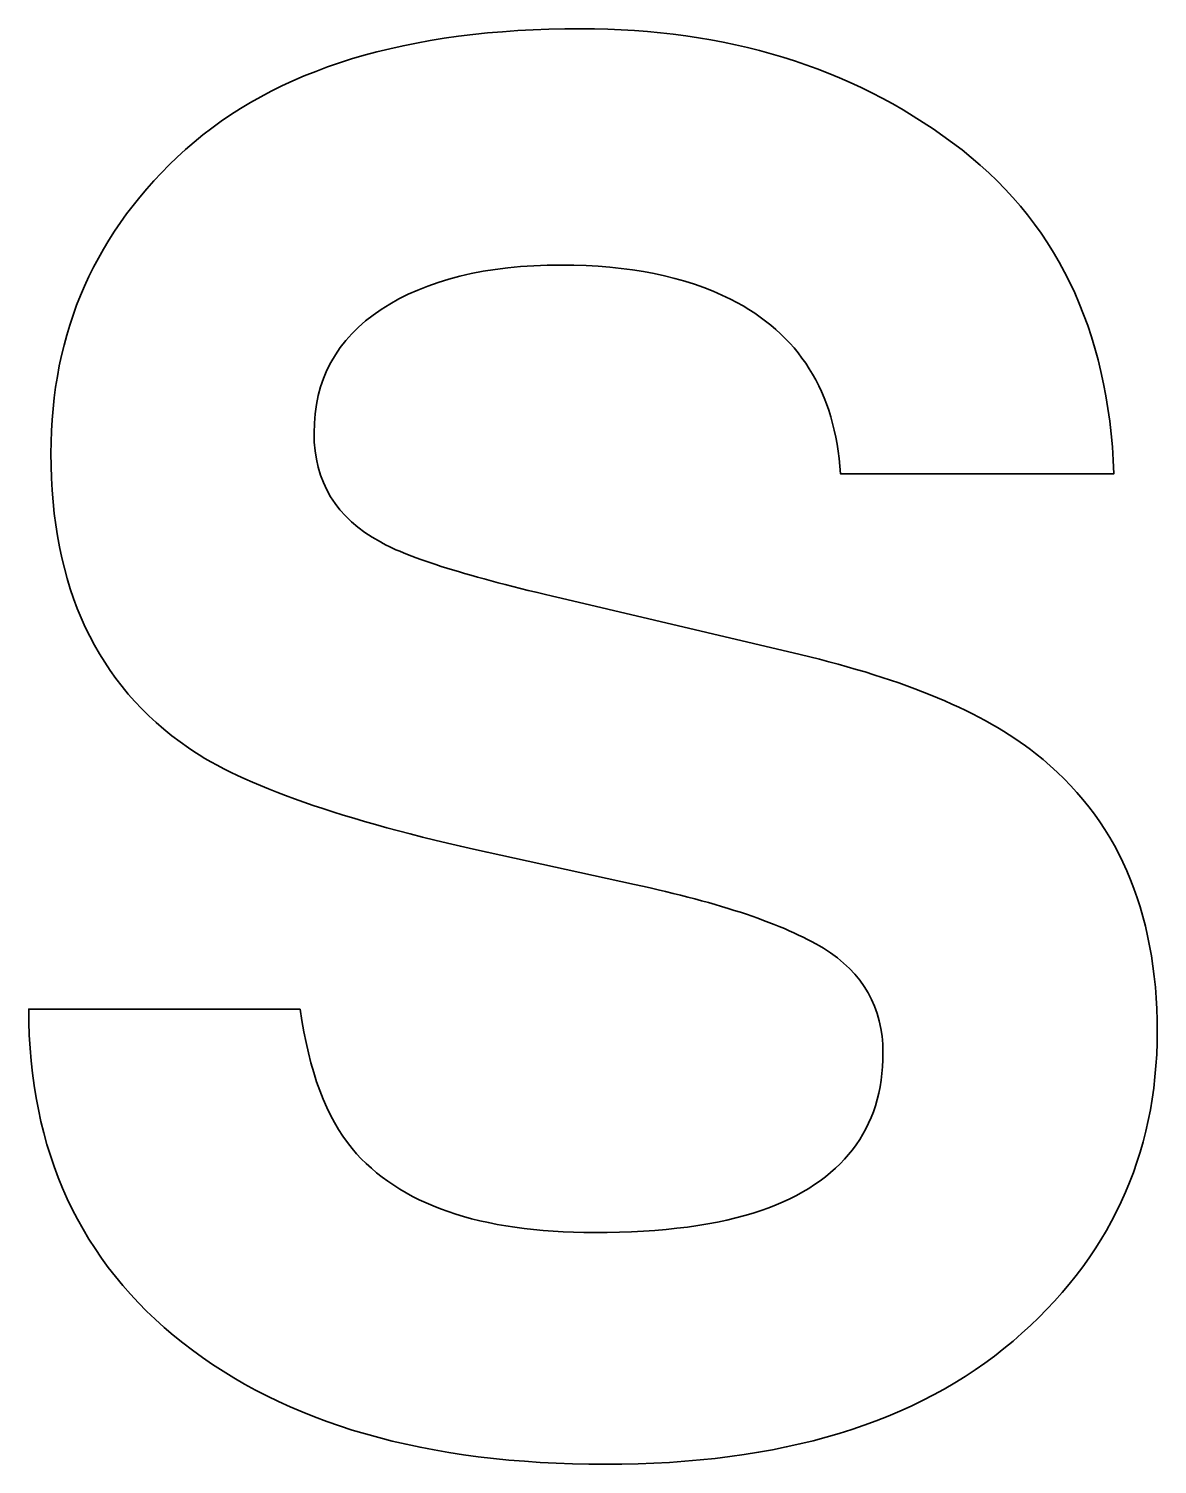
# Model space of a CAD drawing. Header units: inches. Extents: x 0 to 108, y 0 to 137.
import ezdxf

# ---------------------------------------------------------------- set-up
doc = ezdxf.new("R2010")
doc.units = ezdxf.units.IN
doc.header["$MEASUREMENT"] = 0
doc.layers.add('Layer 1', color=7, linetype='Continuous')

msp = doc.modelspace()

# ---------------------------------------------------------------- linework, layer by layer
at = {"layer": 'Layer 1', "color": 179, "lineweight": 35, "true_color": 0x231f20}
msp.add_open_spline([(25.93, 43.48), (26.77, 37.54), (28.42, 33.1), (30.88, 30.16), (35.38, 24.81), (43.1, 22.14), (54.02, 22.14), (60.57, 22.14), (65.88, 22.84), (69.96, 24.25), (77.71, 26.96), (81.58, 31.98), (81.58, 39.33), (81.58, 43.63), (79.68, 46.95), (75.89, 49.3), (72.09, 51.59), (66.08, 53.62), (57.84, 55.39), (57.84, 55.39), (43.77, 58.47), (43.77, 58.47), (29.93, 61.53), (20.43, 64.85), (15.26, 68.44), (6.5, 74.44), (2.12, 83.81), (2.12, 96.57), (2.12, 108.21), (6.4, 117.89), (14.97, 125.59), (23.54, 133.29), (36.13, 137.14), (52.74, 137.14), (66.61, 137.14), (78.44, 133.51), (88.23, 126.25), (98.02, 118.99), (103.15, 108.45), (103.63, 94.63), (103.63, 94.63), (77.52, 94.63), (77.52, 94.63), (77.04, 102.45), (73.54, 108.01), (67.03, 111.3), (62.69, 113.48), (57.3, 114.56), (50.85, 114.56), (43.68, 114.56), (37.95, 113.15), (33.67, 110.33), (29.39, 107.51), (27.25, 103.57), (27.25, 98.51), (27.25, 93.87), (29.36, 90.4), (33.58, 88.11), (36.29, 86.58), (42.05, 84.78), (50.85, 82.73), (50.85, 82.73), (73.67, 77.35), (73.67, 77.35), (83.66, 74.99), (91.16, 71.85), (96.15, 67.91), (103.9, 61.79), (107.77, 52.95), (107.77, 41.36), (107.77, 29.49), (103.18, 19.62), (94, 11.77), (84.82, 3.92), (71.85, 0), (55.09, 0), (37.97, 0), (24.51, 3.87), (14.71, 11.6), (4.9, 19.33), (0, 29.96), (0, 43.48), (0, 43.48), (25.93, 43.48), (25.93, 43.48)], degree=3, knots=[0, 0, 0, 0, 1, 1, 1, 2, 2, 2, 3, 3, 3, 4, 4, 4, 5, 5, 5, 6, 6, 6, 7, 7, 7, 8, 8, 8, 9, 9, 9, 10, 10, 10, 11, 11, 11, 12, 12, 12, 13, 13, 13, 14, 14, 14, 15, 15, 15, 16, 16, 16, 17, 17, 17, 18, 18, 18, 19, 19, 19, 20, 20, 20, 21, 21, 21, 22, 22, 22, 23, 23, 23, 24, 24, 24, 25, 25, 25, 26, 26, 26, 27, 27, 27, 28, 28, 28, 28], dxfattribs=at)

doc.saveas('drawing.dxf')
